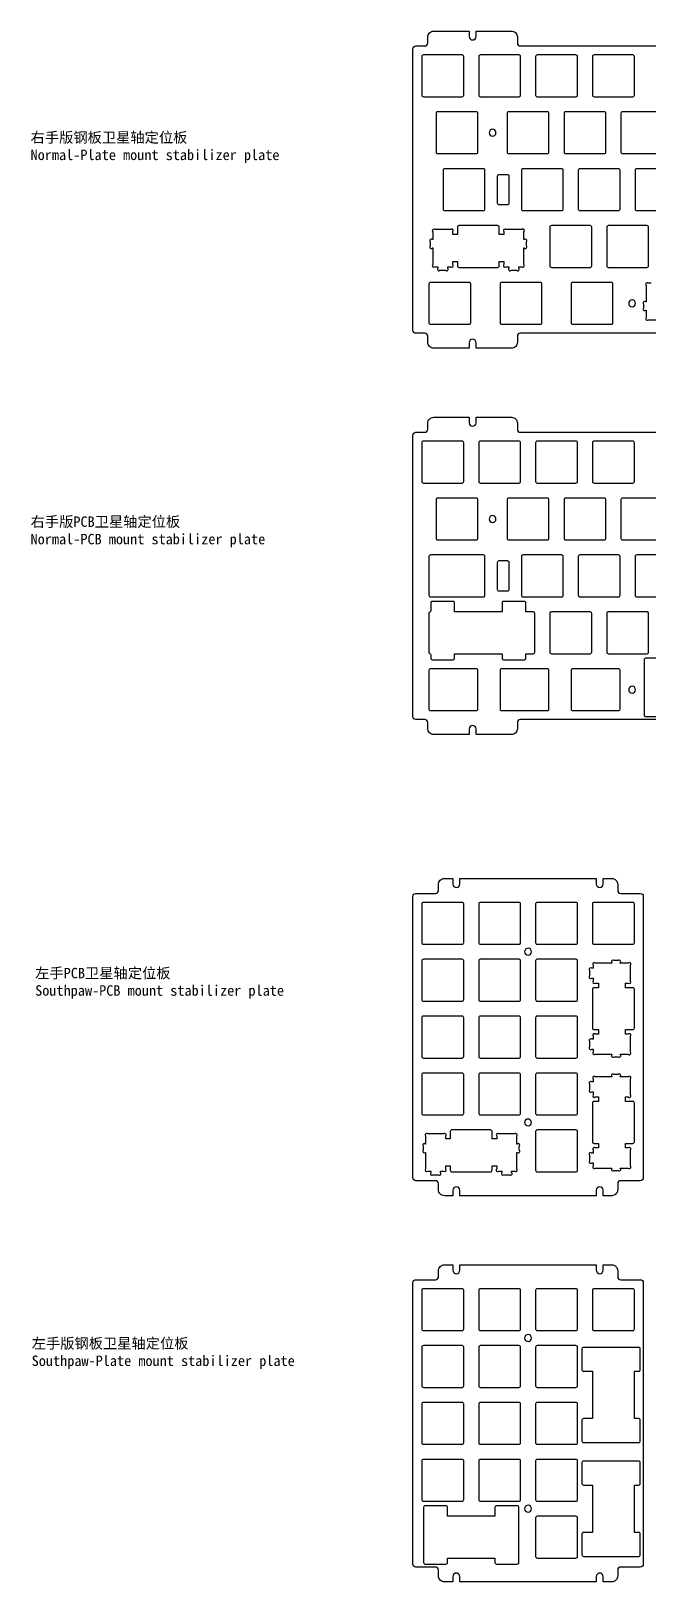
# Model space of a CAD drawing. Header units: millimetres. Extents: x 213 to 733, y 131 to 650.
# Drawn here: x 213 to 420, y 131 to 650 of the extents above; entities that cross this region are included whole.
import ezdxf

# ---------------------------------------------------------------- set-up
doc = ezdxf.new("R2010")
doc.units = ezdxf.units.MM

msp = doc.modelspace()

# ---------------------------------------------------------------- linework, layer by layer
at = {"color": 7, "linetype": 'Continuous', "lineweight": 25}
for points in [[(435.28, 549.14), (377.11, 549.14, 0.414214), (376.11, 548.14), (376.11, 546.14, -0.414214), (374.11, 544.14), (362.26, 544.14), (362.26, 545.99, 0.414214), (361.11, 547.14, 0.414214), (359.96, 545.99), (359.96, 544.14), (348.11, 544.14, -0.414214), (346.11, 546.14), (346.11, 548.14, 0.414214), (345.11, 549.14), (342.11, 549.14, -0.414214), (341.11, 550.14), (341.11, 644.34, -0.414214), (342.11, 645.34), (345.11, 645.34, 0.414214), (346.11, 646.34), (346.11, 648.34, -0.414214), (348.11, 650.34), (359.96, 650.34), (359.96, 648.49, 1), (362.26, 648.49), (362.26, 650.34), (374.11, 650.34, -0.414214), (376.11, 648.34), (376.11, 646.34, 0.414214), (377.11, 645.34), (435.28, 645.34, 0.414214)], [(420.91, 565.91), (419.89, 565.91, 0.198912), (419.54, 566.05, 0.668281), (419.18, 565.2), (419.18, 559.64), (419.07, 559.64, 0.198912), (418.71, 559.78, 0.66825), (418.36, 558.93), (418.36, 557.55, 1.000099), (419.07, 556.84), (419.18, 556.84), (419.18, 554.31, 1.000141), (419.89, 553.61), (425.23, 553.61, 1)], [(412.26, 314.48), (412.26, 316.01), (414.76, 316.01, 0.414214), (415.26, 316.51), (415.26, 329.51, 0.414214), (414.76, 330.01), (412.26, 330.01), (412.26, 331.53), (413.24, 331.53, 1), (413.95, 332.24), (413.95, 337.58, 0.668179), (413.59, 338.43, 0.198912), (413.24, 338.28), (410.55, 338.28), (410.55, 338.4, 0.668179), (410.2, 339.26, 0.198912), (409.85, 339.11), (408.46, 339.11, 0.198912), (408.11, 339.26, 0.668179), (407.76, 338.4), (407.76, 338.28), (402.19, 338.28, 0.198912), (401.84, 338.43, 0.668179), (401.49, 337.58), (401.49, 336.56), (400.99, 336.56, 0.198912), (400.64, 336.7, 0.668179), (400.29, 335.85), (400.29, 333.97)], [(400.29, 333.97, 1.000141), (400.99, 333.26), (401.49, 333.26), (401.49, 332.24, 1), (402.19, 331.53), (403.26, 331.53), (403.26, 330.01), (401.76, 330.01, 0.414214), (401.26, 329.51), (401.26, 316.51, 0.414214), (401.76, 316.01), (403.26, 316.01), (403.26, 314.48), (402.19, 314.48, 0.198912), (401.84, 314.63, 0.668179), (401.49, 313.78), (401.49, 312.76), (400.99, 312.76, 0.198912), (400.64, 312.91, 0.668179), (400.29, 312.05), (400.29, 310.17, 1.000141), (400.99, 309.46), (401.49, 309.46), (401.49, 308.44, 1.000141), (402.19, 307.73), (407.76, 307.73), (407.76, 307.62, 1.000099), (408.46, 306.91), (409.85, 306.91, 1.000099), (410.55, 307.62), (410.55, 307.73), (413.24, 307.73, 1.000141), (413.95, 308.44), (413.95, 313.78, 0.668179), (413.59, 314.63, 0.198912), (413.24, 314.48), (412.26, 314.48)], [(408.46, 301.01, 0.198912), (408.11, 301.16, 0.668179), (407.76, 300.3), (407.76, 300.18), (402.19, 300.18, 0.198912), (401.84, 300.33, 0.668179), (401.49, 299.48), (401.49, 298.46), (400.99, 298.46, 0.198912), (400.64, 298.6, 0.668179), (400.29, 297.75), (400.29, 295.87)], [(400.29, 295.87, 1.000141), (400.99, 295.16), (401.49, 295.16), (401.49, 294.14, 1), (402.19, 293.43), (403.26, 293.43), (403.26, 291.91), (401.76, 291.91, 0.414214), (401.26, 291.41), (401.26, 278.41, 0.414214), (401.76, 277.91), (403.26, 277.91), (403.26, 276.38), (402.19, 276.38, 0.198912), (401.84, 276.53, 0.668179), (401.49, 275.68), (401.49, 274.66), (400.99, 274.66, 0.198912), (400.64, 274.81, 0.668179), (400.29, 273.95), (400.29, 272.07, 1.000141), (400.99, 271.36), (401.49, 271.36), (401.49, 270.34, 1.000141), (402.19, 269.63), (407.76, 269.63), (407.76, 269.52, 1.000099), (408.46, 268.81), (409.85, 268.81, 1.000099), (410.55, 269.52), (410.55, 269.63), (413.24, 269.63, 1.000141), (413.95, 270.34), (413.95, 275.68, 0.668179), (413.59, 276.53, 0.198912), (413.24, 276.38), (412.26, 276.38), (412.26, 277.91), (414.76, 277.91, 0.414214), (415.26, 278.41), (415.26, 291.41, 0.414214), (414.76, 291.91), (412.26, 291.91), (412.26, 293.43), (413.24, 293.43, 1), (413.95, 294.14), (413.95, 299.48, 0.668179), (413.59, 300.33, 0.198912), (413.24, 300.18), (410.55, 300.18), (410.55, 300.3, 0.668179), (410.2, 301.16, 0.198912), (409.85, 301.01), (408.46, 301.01)]]:
    msp.add_lwpolyline(points, format="xyb", dxfattribs=at)
for points in [[(344.61, 628.34), (357.61, 628.34, 0.414214), (358.11, 628.84), (358.11, 641.84, 0.414214), (357.61, 642.34), (344.61, 642.34, 0.414214), (344.11, 641.84), (344.11, 628.84, 0.414214)], [(363.66, 628.34), (376.66, 628.34, 0.414214), (377.16, 628.84), (377.16, 641.84, 0.414214), (376.66, 642.34), (363.66, 642.34, 0.414214), (363.16, 641.84), (363.16, 628.84, 0.414214)], [(382.71, 628.34), (395.71, 628.34, 0.414214), (396.21, 628.84), (396.21, 641.84, 0.414214), (395.71, 642.34), (382.71, 642.34, 0.414214), (382.21, 641.84), (382.21, 628.84, 0.414214)], [(401.76, 628.34), (414.76, 628.34, 0.414214), (415.26, 628.84), (415.26, 641.84, 0.414214), (414.76, 642.34), (401.76, 642.34, 0.414214), (401.26, 641.84), (401.26, 628.84, 0.414214)], [(349.37, 609.29), (362.37, 609.29, 0.414214), (362.87, 609.79), (362.87, 622.79, 0.414214), (362.37, 623.29), (349.37, 623.29, 0.414214), (348.87, 622.79), (348.87, 609.79, 0.414214)], [(373.18, 609.29), (386.18, 609.29, 0.414214), (386.68, 609.79), (386.68, 622.79, 0.414214), (386.18, 623.29), (373.18, 623.29, 0.414214), (372.68, 622.79), (372.68, 609.79, 0.414214)], [(392.23, 609.29), (405.23, 609.29, 0.414214), (405.73, 609.79), (405.73, 622.79, 0.414214), (405.23, 623.29), (392.23, 623.29, 0.414214), (391.73, 622.79), (391.73, 609.79, 0.414214)], [(411.28, 609.29), (424.28, 609.29, 0.414214), (424.78, 609.79), (424.78, 622.79, 0.414214), (424.28, 623.29), (411.28, 623.29, 0.414214), (410.78, 622.79), (410.78, 609.79, 0.414214)], [(367.77, 615.14, 1), (367.77, 617.44, 1)], [(351.75, 590.24), (364.75, 590.24, 0.414214), (365.25, 590.74), (365.25, 603.74, 0.414214), (364.75, 604.24), (351.75, 604.24, 0.414214), (351.25, 603.74), (351.25, 590.74, 0.414214)], [(377.94, 590.24), (390.94, 590.24, 0.414214), (391.44, 590.74), (391.44, 603.74, 0.414214), (390.94, 604.24), (377.94, 604.24, 0.414214), (377.44, 603.74), (377.44, 590.74, 0.414214)], [(396.99, 590.24), (409.99, 590.24, 0.414214), (410.49, 590.74), (410.49, 603.74, 0.414214), (409.99, 604.24), (396.99, 604.24, 0.414214), (396.49, 603.74), (396.49, 590.74, 0.414214)], [(416.04, 590.24), (429.04, 590.24, 0.414214), (429.54, 590.74), (429.54, 603.74, 0.414214), (429.04, 604.24), (416.04, 604.24, 0.414214), (415.54, 603.74), (415.54, 590.74, 0.414214)], [(373.35, 592.74), (373.35, 601.74, 0.414214), (372.85, 602.24), (369.85, 602.24, 0.414214), (369.35, 601.74), (369.35, 592.74, 0.414214), (369.85, 592.24), (372.85, 592.24, 0.414214)], [(371.54, 573.19), (371.54, 572.12, 1), (372.24, 571.42), (373.26, 571.42), (373.26, 570.92, 1), (373.97, 570.22), (375.85, 570.22, 1.000141), (376.56, 570.92), (376.56, 571.42), (377.58, 571.42, 1.000141), (378.29, 572.12), (378.29, 577.69), (378.41, 577.69, 1.000099), (379.11, 578.39), (379.11, 579.78, 0.66825), (378.76, 580.63, 0.198912), (378.41, 580.49), (378.29, 580.49), (378.29, 583.17, 0.668281), (377.93, 584.02, 0.198912), (377.58, 583.88), (372.24, 583.88, 0.198912), (371.89, 584.02, 0.668179), (371.54, 583.17), (371.54, 582.19), (370.01, 582.19), (370.01, 584.69, 0.414214), (369.51, 585.19), (356.51, 585.19, 0.414214), (356.01, 584.69), (356.01, 582.19), (354.49, 582.19), (354.49, 583.17, 0.668179), (354.13, 584.02, 0.198912), (353.78, 583.88), (348.44, 583.88, 0.198912), (348.09, 584.02, 0.668179), (347.74, 583.17), (347.74, 580.49), (347.62, 580.49, 0.198912), (347.27, 580.63, 0.668179), (346.91, 579.78), (346.91, 578.39, 1), (347.62, 577.69), (347.74, 577.69), (347.74, 572.12, 1), (348.44, 571.42), (349.46, 571.42), (349.46, 570.92, 1), (350.17, 570.22), (352.05, 570.22, 1.000141), (352.76, 570.92), (352.76, 571.42), (353.78, 571.42, 1), (354.49, 572.12), (354.49, 573.19), (356.01, 573.19), (356.01, 571.69, 0.414214), (356.51, 571.19), (369.51, 571.19, 0.414214), (370.01, 571.69), (370.01, 573.19)], [(387.47, 571.19), (400.47, 571.19, 0.414214), (400.97, 571.69), (400.97, 584.69, 0.414214), (400.47, 585.19), (387.47, 585.19, 0.414214), (386.97, 584.69), (386.97, 571.69, 0.414214)], [(406.52, 571.19), (419.52, 571.19, 0.414214), (420.02, 571.69), (420.02, 584.69, 0.414214), (419.52, 585.19), (406.52, 585.19, 0.414214), (406.02, 584.69), (406.02, 571.69, 0.414214)], [(346.99, 552.14), (359.99, 552.14, 0.414214), (360.49, 552.64), (360.49, 565.64, 0.414214), (359.99, 566.14), (346.99, 566.14, 0.414214), (346.49, 565.64), (346.49, 552.64, 0.414214)], [(370.8, 552.14), (383.8, 552.14, 0.414214), (384.3, 552.64), (384.3, 565.64, 0.414214), (383.8, 566.14), (370.8, 566.14, 0.414214), (370.3, 565.64), (370.3, 552.64, 0.414214)], [(394.61, 552.14), (407.61, 552.14, 0.414214), (408.11, 552.64), (408.11, 565.64, 0.414214), (407.61, 566.14), (394.61, 566.14, 0.414214), (394.11, 565.64), (394.11, 552.64, 0.414214)], [(414.52, 560.29, 1), (414.52, 557.99, 1)], [(417.26, 361.58, -0.414214), (418.26, 360.58), (418.26, 266.38, -0.414214), (417.26, 265.38), (410.68, 265.38, 0.414214), (409.68, 264.38), (409.68, 262.38, -0.414214), (407.68, 260.38), (404.83, 260.38), (404.83, 262.23, 0.414214), (403.68, 263.38, 0.414214), (402.53, 262.23), (402.53, 260.38), (356.83, 260.38), (356.83, 262.23, 0.414214), (355.68, 263.38, 0.414214), (354.53, 262.23), (354.53, 260.38), (351.68, 260.38, -0.414214), (349.68, 262.38), (349.68, 264.38, 0.414214), (348.68, 265.38), (342.11, 265.38, -0.414214), (341.11, 266.38), (341.11, 360.58, -0.414214), (342.11, 361.58), (348.68, 361.58, 0.414214), (349.68, 362.58), (349.68, 364.58, -0.414214), (351.68, 366.58), (354.53, 366.58), (354.53, 364.73, 1), (356.83, 364.73), (356.83, 366.58), (402.53, 366.58), (402.53, 364.73, 1), (404.83, 364.73), (404.83, 366.58), (407.68, 366.58, -0.414214), (409.68, 364.58), (409.68, 362.58, 0.414214), (410.68, 361.58)], [(344.11, 345.08, 0.414214), (344.61, 344.58), (357.61, 344.58, 0.414214), (358.11, 345.08), (358.11, 358.08, 0.414214), (357.61, 358.58), (344.61, 358.58, 0.414214), (344.11, 358.08)], [(363.16, 345.08, 0.414214), (363.66, 344.58), (376.66, 344.58, 0.414214), (377.16, 345.08), (377.16, 358.08, 0.414214), (376.66, 358.58), (363.66, 358.58, 0.414214), (363.16, 358.08)], [(382.21, 345.08, 0.414214), (382.71, 344.58), (395.71, 344.58, 0.414214), (396.21, 345.08), (396.21, 358.08, 0.414214), (395.71, 358.58), (382.71, 358.58, 0.414214), (382.21, 358.08)], [(401.26, 345.08, 0.414214), (401.76, 344.58), (414.76, 344.58, 0.414214), (415.26, 345.08), (415.26, 358.08, 0.414214), (414.76, 358.58), (401.76, 358.58, 0.414214), (401.26, 358.08)], [(379.68, 343.21, 1), (379.68, 340.91, 1)], [(344.11, 326.03, 0.414214), (344.61, 325.53), (357.61, 325.53, 0.414214), (358.11, 326.03), (358.11, 339.03, 0.414214), (357.61, 339.53), (344.61, 339.53, 0.414214), (344.11, 339.03)], [(363.16, 326.03, 0.414214), (363.66, 325.53), (376.66, 325.53, 0.414214), (377.16, 326.03), (377.16, 339.03, 0.414214), (376.66, 339.53), (363.66, 339.53, 0.414214), (363.16, 339.03)], [(382.21, 326.03, 0.414214), (382.71, 325.53), (395.71, 325.53, 0.414214), (396.21, 326.03), (396.21, 339.03, 0.414214), (395.71, 339.53), (382.71, 339.53, 0.414214), (382.21, 339.03)], [(344.61, 306.48), (357.61, 306.48, 0.414214), (358.11, 306.98), (358.11, 319.98, 0.414214), (357.61, 320.48), (344.61, 320.48, 0.414214), (344.11, 319.98), (344.11, 306.98, 0.414214)], [(363.16, 306.98, 0.414214), (363.66, 306.48), (376.66, 306.48, 0.414214), (377.16, 306.98), (377.16, 319.98, 0.414214), (376.66, 320.48), (363.66, 320.48, 0.414214), (363.16, 319.98)], [(382.21, 306.98, 0.414214), (382.71, 306.48), (395.71, 306.48, 0.414214), (396.21, 306.98), (396.21, 319.98, 0.414214), (395.71, 320.48), (382.71, 320.48, 0.414214), (382.21, 319.98)], [(344.11, 287.93, 0.414214), (344.61, 287.43), (357.61, 287.43, 0.414214), (358.11, 287.93), (358.11, 300.93, 0.414214), (357.61, 301.43), (344.61, 301.43, 0.414214), (344.11, 300.93)], [(363.16, 287.93, 0.414214), (363.66, 287.43), (376.66, 287.43, 0.414214), (377.16, 287.93), (377.16, 300.93, 0.414214), (376.66, 301.43), (363.66, 301.43, 0.414214), (363.16, 300.93)], [(382.21, 287.93, 0.414214), (382.71, 287.43), (395.71, 287.43, 0.414214), (396.21, 287.93), (396.21, 300.93, 0.414214), (395.71, 301.43), (382.71, 301.43, 0.414214), (382.21, 300.93)], [(379.68, 286.06, 1), (379.68, 283.76, 1)], [(346.06, 281.07, 0.198912), (345.71, 281.22, 0.668179), (345.36, 280.37), (345.36, 277.68), (345.24, 277.68, 0.198912), (344.88, 277.83, 0.668179), (344.53, 276.98), (344.53, 275.59, 1), (345.24, 274.88), (345.36, 274.88), (345.36, 269.32, 1), (346.06, 268.61), (347.08, 268.61), (347.08, 268.12, 1), (347.79, 267.41), (349.67, 267.41, 1.000141), (350.38, 268.12), (350.38, 268.61), (351.4, 268.61, 1), (352.11, 269.32), (352.11, 270.38), (353.63, 270.38), (353.63, 268.88, 0.414214), (354.13, 268.38), (367.13, 268.38, 0.414214), (367.63, 268.88), (367.63, 270.38), (369.16, 270.38), (369.16, 269.32, 1), (369.86, 268.61), (370.88, 268.61), (370.88, 268.12, 1), (371.59, 267.41), (373.47, 267.41, 1.000141), (374.18, 268.12), (374.18, 268.61), (375.2, 268.61, 1.000141), (375.91, 269.32), (375.91, 274.88), (376.02, 274.88, 1.000099), (376.73, 275.59), (376.73, 276.98, 0.66825), (376.38, 277.83, 0.198912), (376.02, 277.68), (375.91, 277.68), (375.91, 280.37, 0.668281), (375.55, 281.22, 0.198912), (375.2, 281.07), (369.86, 281.07, 0.198912), (369.51, 281.22, 0.668179), (369.16, 280.37), (369.16, 279.38), (367.63, 279.38), (367.63, 281.88, 0.414214), (367.13, 282.38), (354.13, 282.38, 0.414214), (353.63, 281.88), (353.63, 279.38), (352.11, 279.38), (352.11, 280.37, 0.668179), (351.75, 281.22, 0.198912), (351.4, 281.07)], [(382.21, 268.88, 0.414214), (382.71, 268.38), (395.71, 268.38, 0.414214), (396.21, 268.88), (396.21, 281.88, 0.414214), (395.71, 282.38), (382.71, 282.38, 0.414214), (382.21, 281.88)]]:
    msp.add_lwpolyline(points, format="xyb", close=True, dxfattribs=at)
at = {"color": 1, "linetype": 'Continuous', "lineweight": 25}
for points in [[(435.28, 419.8), (377.11, 419.8, 0.414214), (376.11, 418.8), (376.11, 416.8, -0.414214), (374.11, 414.8), (362.26, 414.8), (362.26, 416.65, 1), (359.96, 416.65), (359.96, 414.8), (348.11, 414.8, -0.414214), (346.11, 416.8), (346.11, 418.8, 0.414214), (345.11, 419.8), (342.11, 419.8, -0.414214), (341.11, 420.8), (341.11, 515, -0.414214), (342.11, 516), (345.11, 516, 0.414214), (346.11, 517), (346.11, 519, -0.414214), (348.11, 521), (359.96, 521), (359.96, 519.15, 1), (362.26, 519.15), (362.26, 521), (374.11, 521, -0.414214), (376.11, 519), (376.11, 517, 0.414214), (377.11, 516), (435.28, 516, 0.414214)], [(544.61, 440.32), (419.05, 440.32, 0.414214), (418.55, 439.82), (418.55, 421.3, 0.414214), (419.05, 420.8), (430.31, 420.8, 0.414214)]]:
    msp.add_lwpolyline(points, format="xyb", dxfattribs=at)
for points in [[(344.61, 513, 0.414214), (344.11, 512.5), (344.11, 499.5, 0.414214), (344.61, 499), (357.61, 499, 0.414214), (358.11, 499.5), (358.11, 512.5, 0.414214), (357.61, 513)], [(376.66, 499, 0.414214), (377.16, 499.5), (377.16, 512.5, 0.414214), (376.66, 513), (363.66, 513, 0.414214), (363.16, 512.5), (363.16, 499.5, 0.414214), (363.66, 499)], [(395.71, 499, 0.414214), (396.21, 499.5), (396.21, 512.5, 0.414214), (395.71, 513), (382.71, 513, 0.414214), (382.21, 512.5), (382.21, 499.5, 0.414214), (382.71, 499)], [(414.76, 499, 0.414214), (415.26, 499.5), (415.26, 512.5, 0.414214), (414.76, 513), (401.76, 513, 0.414214), (401.26, 512.5), (401.26, 499.5, 0.414214), (401.76, 499)], [(362.37, 479.95, 0.414214), (362.87, 480.45), (362.87, 493.45, 0.414214), (362.37, 493.95), (349.37, 493.95, 0.414214), (348.87, 493.45), (348.87, 480.45, 0.414214), (349.37, 479.95)], [(386.18, 479.95, 0.414214), (386.68, 480.45), (386.68, 493.45, 0.414214), (386.18, 493.95), (373.18, 493.95, 0.414214), (372.68, 493.45), (372.68, 480.45, 0.414214), (373.18, 479.95)], [(405.23, 479.95, 0.414214), (405.73, 480.45), (405.73, 493.45, 0.414214), (405.23, 493.95), (392.23, 493.95, 0.414214), (391.73, 493.45), (391.73, 480.45, 0.414214), (392.23, 479.95)], [(424.28, 479.95, 0.414214), (424.78, 480.45), (424.78, 493.45, 0.414214), (424.28, 493.95), (411.28, 493.95, 0.414214), (410.78, 493.45), (410.78, 480.45, 0.414214), (411.28, 479.95)], [(366.62, 486.95, 1), (368.92, 486.95, 1)], [(346.49, 474.4), (346.49, 461.4, 0.414214), (346.99, 460.9), (364.75, 460.9, 0.414214), (365.25, 461.4), (365.25, 474.4, 0.414214), (364.75, 474.9), (346.99, 474.9, 0.414214)], [(373.35, 463.4), (373.35, 472.4, 0.414214), (372.85, 472.9), (369.85, 472.9, 0.414214), (369.35, 472.4), (369.35, 463.4, 0.414214), (369.85, 462.9), (372.85, 462.9, 0.414214)], [(390.94, 460.9, 0.414214), (391.44, 461.4), (391.44, 474.4, 0.414214), (390.94, 474.9), (377.94, 474.9, 0.414214), (377.44, 474.4), (377.44, 461.4, 0.414214), (377.94, 460.9)], [(409.99, 460.9, 0.414214), (410.49, 461.4), (410.49, 474.4, 0.414214), (409.99, 474.9), (396.99, 474.9, 0.414214), (396.49, 474.4), (396.49, 461.4, 0.414214), (396.99, 460.9)], [(429.04, 460.9, 0.414214), (429.54, 461.4), (429.54, 474.4, 0.414214), (429.04, 474.9), (416.04, 474.9, 0.414214), (415.54, 474.4), (415.54, 461.4, 0.414214), (416.04, 460.9)], [(378.95, 441.85), (381.42, 441.85, 0.414214), (381.92, 442.35), (381.92, 455.35, 0.414214), (381.42, 455.85), (378.95, 455.85), (378.95, 458.87, 0.414214), (378.45, 459.37), (371.45, 459.37, 0.414214), (370.95, 458.87), (370.95, 455.85), (355.07, 455.85), (355.07, 458.87, 0.414214), (354.57, 459.37), (347.57, 459.37, 0.414214), (347.07, 458.87), (347.07, 456.26, -0.294347), (346.78, 455.8, 0.294347), (346.49, 455.35), (346.49, 442.35, 0.294347), (346.78, 441.89, -0.294347), (347.07, 441.44), (347.07, 440.35, 0.414214), (347.57, 439.85), (354.57, 439.85, 0.414214), (355.07, 440.35), (355.07, 441.85), (370.95, 441.85), (370.95, 440.35, 0.414214), (371.45, 439.85), (378.45, 439.85, 0.414214), (378.95, 440.35)], [(400.47, 441.85, 0.414214), (400.97, 442.35), (400.97, 455.35, 0.414214), (400.47, 455.85), (387.47, 455.85, 0.414214), (386.97, 455.35), (386.97, 442.35, 0.414214), (387.47, 441.85)], [(419.52, 441.85, 0.414214), (420.02, 442.35), (420.02, 455.35, 0.414214), (419.52, 455.85), (406.52, 455.85, 0.414214), (406.02, 455.35), (406.02, 442.35, 0.414214), (406.52, 441.85)], [(346.99, 436.8, 0.414214), (346.49, 436.3), (346.49, 423.3, 0.414214), (346.99, 422.8), (362.37, 422.8, 0.414214), (362.87, 423.3), (362.87, 436.3, 0.414214), (362.37, 436.8)], [(370.8, 436.8, 0.414214), (370.3, 436.3), (370.3, 423.3, 0.414214), (370.8, 422.8), (386.18, 422.8, 0.414214), (386.68, 423.3), (386.68, 436.3, 0.414214), (386.18, 436.8)], [(394.61, 436.8, 0.414214), (394.11, 436.3), (394.11, 423.3, 0.414214), (394.61, 422.8), (409.99, 422.8, 0.414214), (410.49, 423.3), (410.49, 436.3, 0.414214), (409.99, 436.8)], [(413.37, 429.8, 1), (415.67, 429.8, 1)], [(404.83, 237.25), (407.68, 237.25, -0.414214), (409.68, 235.25), (409.68, 233.25, 0.414214), (410.68, 232.25), (417.26, 232.25, -0.414214), (418.26, 231.25), (418.26, 137.05, -0.414214), (417.26, 136.05), (410.68, 136.05, 0.414214), (409.68, 135.05), (409.68, 133.05, -0.414214), (407.68, 131.05), (404.83, 131.05), (404.83, 132.9, 1), (402.53, 132.9), (402.53, 131.05), (356.83, 131.05), (356.83, 132.9, 1), (354.53, 132.9), (354.53, 131.05), (351.68, 131.05, -0.414214), (349.68, 133.05), (349.68, 135.05, 0.414214), (348.68, 136.05), (342.11, 136.05, -0.414214), (341.11, 137.05), (341.11, 231.25, -0.414214), (342.11, 232.25), (348.68, 232.25, 0.414214), (349.68, 233.25), (349.68, 235.25, -0.414214), (351.68, 237.25), (354.53, 237.25), (354.53, 235.4, 1), (356.83, 235.4), (356.83, 237.25), (402.53, 237.25), (402.53, 235.4, 1), (404.83, 235.4)], [(357.61, 215.25, 0.414214), (358.11, 215.75), (358.11, 228.75, 0.414214), (357.61, 229.25), (344.61, 229.25, 0.414214), (344.11, 228.75), (344.11, 215.75, 0.414214), (344.61, 215.25)], [(376.66, 215.25, 0.414214), (377.16, 215.75), (377.16, 228.75, 0.414214), (376.66, 229.25), (363.66, 229.25, 0.414214), (363.16, 228.75), (363.16, 215.75, 0.414214), (363.66, 215.25)], [(395.71, 215.25, 0.414214), (396.21, 215.75), (396.21, 228.75, 0.414214), (395.71, 229.25), (382.71, 229.25, 0.414214), (382.21, 228.75), (382.21, 215.75, 0.414214), (382.71, 215.25)], [(414.76, 215.25, 0.414214), (415.26, 215.75), (415.26, 228.75, 0.414214), (414.76, 229.25), (401.76, 229.25, 0.414214), (401.26, 228.75), (401.26, 215.75, 0.414214), (401.76, 215.25)], [(378.53, 212.72, 1), (380.83, 212.72, 1)], [(357.61, 196.2, 0.414214), (358.11, 196.7), (358.11, 209.7, 0.414214), (357.61, 210.2), (344.61, 210.2, 0.414214), (344.11, 209.7), (344.11, 196.7, 0.414214), (344.61, 196.2)], [(376.66, 196.2, 0.414214), (377.16, 196.7), (377.16, 209.7, 0.414214), (376.66, 210.2), (363.66, 210.2, 0.414214), (363.16, 209.7), (363.16, 196.7, 0.414214), (363.66, 196.2)], [(395.71, 196.2, 0.414214), (396.21, 196.7), (396.21, 209.7, 0.414214), (395.71, 210.2), (382.71, 210.2, 0.414214), (382.21, 209.7), (382.21, 196.7, 0.414214), (382.71, 196.2)], [(401.26, 201.61), (401.26, 185.73), (398.23, 185.73, 0.414214), (397.73, 185.23), (397.73, 178.23, 0.414214), (398.23, 177.73), (416.76, 177.73, 0.414214), (417.26, 178.23), (417.26, 185.23, 0.414214), (416.76, 185.73), (415.26, 185.73), (415.26, 201.61), (416.76, 201.61, 0.414214), (417.26, 202.11), (417.26, 209.11, 0.414214), (416.76, 209.61), (398.23, 209.61, 0.414214), (397.73, 209.11), (397.73, 202.11, 0.414214), (398.23, 201.61)], [(357.61, 177.15, 0.414214), (358.11, 177.65), (358.11, 190.65, 0.414214), (357.61, 191.15), (344.61, 191.15, 0.414214), (344.11, 190.65), (344.11, 177.65, 0.414214), (344.61, 177.15)], [(376.66, 177.15, 0.414214), (377.16, 177.65), (377.16, 190.65, 0.414214), (376.66, 191.15), (363.66, 191.15, 0.414214), (363.16, 190.65), (363.16, 177.65, 0.414214), (363.66, 177.15)], [(395.71, 177.15, 0.414214), (396.21, 177.65), (396.21, 190.65, 0.414214), (395.71, 191.15), (382.71, 191.15, 0.414214), (382.21, 190.65), (382.21, 177.65, 0.414214), (382.71, 177.15)], [(357.61, 158.1, 0.414214), (358.11, 158.6), (358.11, 171.6, 0.414214), (357.61, 172.1), (344.61, 172.1, 0.414214), (344.11, 171.6), (344.11, 158.6, 0.414214), (344.61, 158.1)], [(376.66, 158.1, 0.414214), (377.16, 158.6), (377.16, 171.6, 0.414214), (376.66, 172.1), (363.66, 172.1, 0.414214), (363.16, 171.6), (363.16, 158.6, 0.414214), (363.66, 158.1)], [(395.71, 158.1, 0.414214), (396.21, 158.6), (396.21, 171.6, 0.414214), (395.71, 172.1), (382.71, 172.1, 0.414214), (382.21, 171.6), (382.21, 158.6, 0.414214), (382.71, 158.1)], [(401.26, 163.51), (401.26, 147.63), (398.23, 147.63, 0.414214), (397.73, 147.13), (397.73, 140.13, 0.414214), (398.23, 139.63), (416.76, 139.63, 0.414214), (417.26, 140.13), (417.26, 147.13, 0.414214), (416.76, 147.63), (415.26, 147.63), (415.26, 163.51), (416.76, 163.51, 0.414214), (417.26, 164.01), (417.26, 171.01, 0.414214), (416.76, 171.51), (398.23, 171.51, 0.414214), (397.73, 171.01), (397.73, 164.01, 0.414214), (398.23, 163.51)], [(352.69, 139.05), (368.57, 139.05), (368.57, 137.55, 0.414214), (369.07, 137.05), (376.07, 137.05, 0.414214), (376.57, 137.55), (376.57, 156.07, 0.414214), (376.07, 156.57), (369.07, 156.57, 0.414214), (368.57, 156.07), (368.57, 153.05), (352.69, 153.05), (352.69, 156.07, 0.414214), (352.19, 156.57), (345.19, 156.57, 0.414214), (344.69, 156.07), (344.69, 137.55, 0.414214), (345.19, 137.05), (352.19, 137.05, 0.414214), (352.69, 137.55)], [(378.53, 155.57, 1), (380.83, 155.57, 1)], [(395.71, 139.05, 0.414214), (396.21, 139.55), (396.21, 152.55, 0.414214), (395.71, 153.05), (382.71, 153.05, 0.414214), (382.21, 152.55), (382.21, 139.55, 0.414214), (382.71, 139.05)]]:
    msp.add_lwpolyline(points, format="xyb", close=True, dxfattribs=at)

# ---------------------------------------------------------------- texts
at = {"char_height": 3.5, "attachment_point": 1}
for s, width, insert in [('{\\fSimSun|b0|i0|c134|p2;右手版钢板卫星轴定位板\\P}Normal-Plate mount stabilizer plate', 112.7822, (213.09, 616.46)), ('{\\fSimSun|b0|i0|c134|p2;右手版}PCB{\\fSimSun|b0|i0|c134|p2;卫星轴定位板\\PNormal-PCB mount stabilizer plate}', 88.5393, (213.09, 487.81)), ('{\\fSimSun|b0|i0|c134|p2;左手}PCB{\\fSimSun|b0|i0|c134|p2;卫星轴定位板\\P}Southpaw-PCB mount stabilizer plate', 121.9737, (214.62, 336.67)), ('{\\fSimSun|b0|i0|c134|p2;左手版钢板卫星轴定位板\\P}Southpaw-Plate mount stabilizer plate', 131.5573, (213.46, 212.7))]:
    msp.add_mtext_dynamic_manual_height_columns(s, width=width, gutter_width=17.5, heights=[0], dxfattribs=dict(at, insert=insert))

doc.saveas('drawing.dxf')
